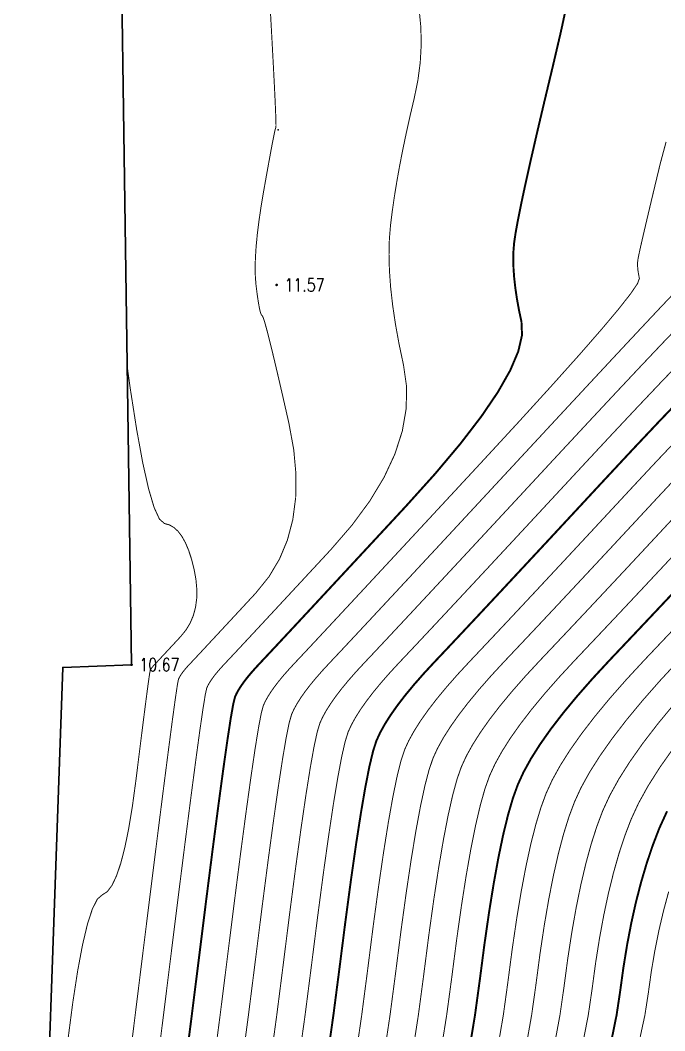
# Model space of a CAD drawing. Extents: x 940 to 2162, y 608 to 1562.
# Drawn here: x 1168.8 to 1218.3, y 924.7 to 1002.3 of the extents above; entities that cross this region are included whole.
import ezdxf
from ezdxf.enums import TextEntityAlignment as Align

# ---------------------------------------------------------------- set-up
doc = ezdxf.new("R2010")
doc.units = 0
doc.header["$LTSCALE"] = 0.5
doc.header["$PDSIZE"] = 0.2
doc.layers.get('0').update_dxf_attribs({"linetype": 'CONTINUOUS'})
for name, color, linetype in [('DGX', 2, 'CONTINUOUS'), ('GCD', 1, 'CONTINUOUS'), ('JMD', 6, 'CONTINUOUS'), ('ZBTZ', 3, 'CONTINUOUS'), ('ZDH', 1, 'CONTINUOUS')]:
    doc.layers.add(name, color=color, linetype=linetype)
doc.styles.add('HZ', font='rs.shx', dxfattribs={"width": 0.8, "bigfont": 'hztxt.shx'})
doc.linetypes.add('1161', pattern='A,0,[149,AAA.SHX,S=0.15,R=0,X=0,Y=0],-1.6', length=1.6)
doc.linetypes.add('447', pattern='A,8,-1,[148,AAA.SHX,S=1,R=0,X=0,Y=0],-1', length=10)

# ---------------------------------------------------------------- blocks, each defined once
blk = doc.blocks.new('GC200')
at = {"linetype": 'Continuous', "const_width": 0.2, "flags": 128}
blk.add_lwpolyline([(-0.1, 0, 1), (0.1, 0, 1)], format="xyb", close=True, dxfattribs=at)

msp = doc.modelspace()

# ---------------------------------------------------------------- linework, layer by layer
at = {"layer": 'DGX', "color": 3, "linetype": 'Continuous', "const_width": 0.15, "flags": 128}
for points, elevation in [([(1210.817, 1003.797), (1210.305, 1001.428), (1209.685, 998.774), (1209.048, 996.115), (1208.487, 993.731), (1208.002, 991.624), (1207.593, 989.792), (1207.26, 988.236), (1207.003, 986.957), (1206.821, 985.953), (1206.715, 985.225), (1206.665, 984.613), (1206.649, 983.961), (1206.667, 983.266), (1206.72, 982.53), (1206.808, 981.752), (1206.93, 980.933), (1207.086, 980.071), (1207.278, 979.169), (1207.321, 978.139), (1207.034, 976.897), (1206.418, 975.443), (1205.471, 973.776), (1204.195, 971.898), (1202.588, 969.807), (1200.652, 967.505), (1198.386, 964.99), (1196.083, 962.508), (1194.038, 960.306), (1192.251, 958.382), (1190.721, 956.736), (1189.449, 955.37), (1188.434, 954.282), (1187.676, 953.473), (1187.177, 952.942), (1186.822, 952.56), (1186.502, 952.195), (1186.215, 951.849), (1185.961, 951.519), (1185.742, 951.208), (1185.555, 950.914), (1185.403, 950.639), (1185.284, 950.38), (1185.151, 949.85), (1184.958, 948.757), (1184.704, 947.103), (1184.389, 944.886), (1184.013, 942.107), (1183.577, 938.765), (1183.079, 934.862), (1182.521, 930.396), (1181.962, 925.934), (1181.462, 922.042)], 12.5), ([(1192.379, 922.742), (1192.835, 925.94), (1193.3, 929.527), (1193.755, 933.11), (1194.181, 936.294), (1194.579, 939.079), (1194.949, 941.464), (1195.29, 943.451), (1195.603, 945.039), (1195.887, 946.227), (1196.143, 947.017), (1196.425, 947.628), (1196.786, 948.281), (1197.227, 948.976), (1197.747, 949.713), (1198.347, 950.492), (1199.026, 951.313), (1199.785, 952.176), (1200.623, 953.08), (1201.595, 954.107), (1202.752, 955.338), (1204.095, 956.771), (1205.623, 958.407), (1207.338, 960.247), (1209.239, 962.289), (1211.325, 964.534), (1213.598, 966.983), (1215.834, 969.382), (1217.812, 971.479), (1219.531, 973.275)], 15), ([(1219.345, 958.805), (1218.076, 957.456), (1216.774, 956.075), (1215.439, 954.663), (1214.07, 953.218), (1212.748, 951.791), (1211.551, 950.43), (1210.479, 949.135), (1209.533, 947.907), (1208.712, 946.744), (1208.017, 945.648), (1207.447, 944.618), (1207.003, 943.654), (1206.623, 942.605), (1206.248, 941.32), (1205.876, 939.799), (1205.509, 938.043), (1205.146, 936.051), (1204.786, 933.822), (1204.431, 931.358), (1204.079, 928.658), (1203.709, 925.945), (1203.296, 923.441)], 17.5), ([(1218.457, 941.595), (1217.862, 940.29), (1217.359, 938.982), (1216.893, 937.601), (1216.463, 936.148), (1216.069, 934.622), (1215.712, 933.023), (1215.391, 931.351), (1215.107, 929.606), (1214.858, 927.789), (1214.582, 925.951), (1214.213, 924.141)], 20)]:
    msp.add_lwpolyline(points, dxfattribs=dict(at, elevation=elevation))
at = {"layer": 'DGX', "linetype": 'Continuous', "const_width": 0.075, "flags": 128}
for points, elevation in [([(1199.424, 1003.101), (1199.554, 1001.767), (1199.58, 1000.422), (1199.504, 999.065), (1199.324, 997.696), (1199.041, 996.316), (1198.72, 994.952), (1198.426, 993.629), (1198.159, 992.349), (1197.918, 991.112), (1197.704, 989.916), (1197.517, 988.764), (1197.357, 987.653), (1197.223, 986.585), (1197.134, 985.501), (1197.106, 984.343), (1197.138, 983.111), (1197.232, 981.805), (1197.388, 980.425), (1197.604, 978.971), (1197.882, 977.443), (1198.221, 975.842), (1198.457, 974.186), (1198.426, 972.497), (1198.127, 970.776), (1197.562, 969.021), (1196.73, 967.232), (1195.631, 965.411), (1194.265, 963.557), (1192.632, 961.669), (1190.959, 959.866), (1189.473, 958.265), (1188.174, 956.867), (1187.063, 955.671), (1186.138, 954.678), (1185.401, 953.888), (1184.85, 953.3), (1184.487, 952.914), (1184.23, 952.637), (1183.997, 952.372), (1183.788, 952.12), (1183.604, 951.881), (1183.445, 951.654), (1183.309, 951.441), (1183.198, 951.241), (1183.112, 951.053), (1183.004, 950.574), (1182.829, 949.501), (1182.586, 947.833), (1182.277, 945.57), (1181.9, 942.712), (1181.456, 939.26), (1180.944, 935.212), (1180.365, 930.57), (1179.787, 925.933), (1179.279, 921.902)], 12), ([(1218.384, 992.978), (1217.937, 991.316), (1217.545, 989.686), (1217.203, 988.256), (1216.912, 987.025), (1216.67, 985.994), (1216.479, 985.162), (1216.338, 984.53), (1216.248, 984.097), (1216.207, 983.864), (1216.196, 983.726), (1216.192, 983.579), (1216.197, 983.422), (1216.208, 983.255), (1216.228, 983.079), (1216.256, 982.894), (1216.291, 982.7), (1216.334, 982.496), (1216.185, 982.091), (1215.643, 981.296), (1214.708, 980.109), (1213.38, 978.532), (1211.659, 976.563), (1209.545, 974.204), (1207.039, 971.453), (1204.139, 968.311), (1201.207, 965.151), (1198.603, 962.346), (1196.327, 959.896), (1194.379, 957.801), (1192.759, 956.061), (1191.467, 954.676), (1190.502, 953.645), (1189.866, 952.97), (1189.415, 952.483), (1189.007, 952.019), (1188.641, 951.577), (1188.319, 951.158), (1188.039, 950.762), (1187.802, 950.388), (1187.607, 950.036), (1187.456, 949.708), (1187.298, 949.125), (1187.087, 948.014), (1186.821, 946.372), (1186.501, 944.201), (1186.126, 941.501), (1185.697, 938.271), (1185.214, 934.512), (1184.677, 930.223), (1184.137, 925.935), (1183.646, 922.182)], 13), ([(1219.108, 981.487), (1218.096, 980.42), (1216.702, 978.937), (1214.925, 977.038), (1212.767, 974.722), (1210.227, 971.99), (1207.305, 968.842), (1204.35, 965.658), (1201.713, 962.817), (1199.393, 960.321), (1197.39, 958.168), (1195.705, 956.36), (1194.338, 954.895), (1193.288, 953.774), (1192.555, 952.997), (1192.007, 952.406), (1191.512, 951.842), (1191.068, 951.306), (1190.676, 950.797), (1190.336, 950.315), (1190.048, 949.861), (1189.812, 949.434), (1189.628, 949.035), (1189.446, 948.401), (1189.216, 947.27), (1188.938, 945.642), (1188.613, 943.517), (1188.24, 940.895), (1187.818, 937.777), (1187.349, 934.161), (1186.833, 930.049), (1186.311, 925.937), (1185.829, 922.322)], 13.5), ([(1188.012, 922.462), (1188.486, 925.938), (1188.989, 929.875), (1189.485, 933.811), (1189.939, 937.282), (1190.353, 940.29), (1190.725, 942.833), (1191.056, 944.912), (1191.345, 946.526), (1191.593, 947.676), (1191.8, 948.362), (1192.016, 948.832), (1192.294, 949.334), (1192.633, 949.869), (1193.033, 950.436), (1193.494, 951.035), (1194.016, 951.666), (1194.6, 952.329), (1195.245, 953.025), (1196.057, 953.885), (1197.143, 955.043), (1198.502, 956.497), (1200.135, 958.248), (1202.041, 960.296), (1204.221, 962.641), (1206.675, 965.283), (1209.402, 968.222), (1212.096, 971.121), (1214.449, 973.641), (1216.461, 975.783), (1218.132, 977.548), (1219.462, 978.934)], 14), ([(1190.196, 922.602), (1190.661, 925.939), (1191.144, 929.701), (1191.62, 933.461), (1192.06, 936.788), (1192.466, 939.684), (1192.837, 942.149), (1193.173, 944.181), (1193.474, 945.782), (1193.74, 946.952), (1193.971, 947.69), (1194.221, 948.23), (1194.54, 948.808), (1194.93, 949.422), (1195.39, 950.074), (1195.92, 950.763), (1196.521, 951.489), (1197.192, 952.252), (1197.934, 953.053), (1198.826, 953.996), (1199.947, 955.19), (1201.298, 956.634), (1202.879, 958.328), (1204.69, 960.271), (1206.73, 962.465), (1209, 964.909), (1211.5, 967.603), (1213.965, 970.251), (1216.13, 972.56), (1217.996, 974.529), (1219.562, 976.158)], 14.5), ([(1219.494, 970.399), (1217.703, 968.513), (1215.696, 966.363), (1213.651, 964.16), (1211.748, 962.113), (1209.987, 960.222), (1208.368, 958.487), (1206.891, 956.908), (1205.556, 955.485), (1204.363, 954.219), (1203.313, 953.108), (1202.378, 952.099), (1201.531, 951.136), (1200.773, 950.221), (1200.104, 949.352), (1199.524, 948.53), (1199.032, 947.754), (1198.629, 947.026), (1198.315, 946.344), (1198.035, 945.503), (1197.732, 944.295), (1197.407, 942.721), (1197.061, 940.78), (1196.693, 938.473), (1196.302, 935.8), (1195.89, 932.76), (1195.456, 929.354), (1195.01, 925.941), (1194.563, 922.881)], 15.5), ([(1219.572, 967.643), (1217.794, 965.743), (1215.976, 963.786), (1214.256, 961.937), (1212.635, 960.197), (1211.112, 958.567), (1209.687, 957.045), (1208.361, 955.633), (1207.132, 954.33), (1206.002, 953.136), (1204.97, 952.022), (1204.036, 950.96), (1203.2, 949.949), (1202.461, 948.99), (1201.821, 948.083), (1201.278, 947.228), (1200.834, 946.424), (1200.487, 945.672), (1200.182, 944.778), (1199.861, 943.551), (1199.525, 941.99), (1199.173, 940.096), (1198.806, 937.867), (1198.423, 935.305), (1198.025, 932.409), (1197.612, 929.18), (1197.185, 925.942), (1196.746, 923.021)], 16), ([(1219.891, 965.124), (1218.301, 963.411), (1216.765, 961.761), (1215.284, 960.172), (1213.856, 958.646), (1212.484, 957.182), (1211.165, 955.78), (1209.901, 954.441), (1208.691, 953.163), (1207.563, 951.945), (1206.541, 950.783), (1205.626, 949.678), (1204.818, 948.629), (1204.118, 947.637), (1203.525, 946.701), (1203.038, 945.822), (1202.659, 944.999), (1202.329, 944.054), (1201.99, 942.808), (1201.642, 941.26), (1201.285, 939.412), (1200.919, 937.262), (1200.544, 934.811), (1200.16, 932.059), (1199.768, 929.006), (1199.36, 925.943), (1198.929, 923.161)], 16.5), ([(1219.274, 961.585), (1217.932, 960.148), (1216.601, 958.726), (1215.28, 957.319), (1213.97, 955.928), (1212.67, 954.552), (1211.381, 953.191), (1210.155, 951.868), (1209.046, 950.607), (1208.052, 949.407), (1207.176, 948.268), (1206.415, 947.191), (1205.771, 946.174), (1205.243, 945.22), (1204.831, 944.326), (1204.476, 943.329), (1204.119, 942.064), (1203.759, 940.53), (1203.397, 938.727), (1203.032, 936.656), (1202.665, 934.317), (1202.296, 931.709), (1201.924, 928.832), (1201.534, 925.944), (1201.113, 923.301)], 17), ([(1219.579, 956.223), (1218.208, 954.774), (1216.76, 953.246), (1215.34, 951.714), (1214.055, 950.254), (1212.905, 948.864), (1211.89, 947.545), (1211.009, 946.298), (1210.263, 945.121), (1209.652, 944.016), (1209.175, 942.981), (1208.771, 941.88), (1208.377, 940.576), (1207.994, 939.069), (1207.621, 937.359), (1207.259, 935.445), (1206.907, 933.328), (1206.566, 931.008), (1206.235, 928.485), (1205.884, 925.946), (1205.48, 923.581)], 18), ([(1219.449, 953.274), (1217.933, 951.637), (1216.56, 950.077), (1215.332, 948.593), (1214.247, 947.184), (1213.306, 945.851), (1212.509, 944.594), (1211.856, 943.413), (1211.347, 942.308), (1210.918, 941.156), (1210.506, 939.833), (1210.111, 938.339), (1209.733, 936.674), (1209.372, 934.839), (1209.028, 932.834), (1208.701, 930.658), (1208.391, 928.311), (1208.058, 925.947), (1207.663, 923.721)], 18.5), ([(1219.065, 949.901), (1217.758, 948.321), (1216.604, 946.823), (1215.603, 945.405), (1214.755, 944.068), (1214.06, 942.811), (1213.519, 941.636), (1213.065, 940.431), (1212.635, 939.089), (1212.228, 937.608), (1211.845, 935.99), (1211.485, 934.234), (1211.149, 932.339), (1210.836, 930.307), (1210.547, 928.137), (1210.233, 925.948), (1209.846, 923.861)], 19), ([(1218.961, 946.462), (1217.9, 944.959), (1217.001, 943.541), (1216.265, 942.209), (1215.691, 940.963), (1215.212, 939.707), (1214.764, 938.345), (1214.346, 936.878), (1213.957, 935.306), (1213.599, 933.628), (1213.27, 931.845), (1212.971, 929.957), (1212.703, 927.963), (1212.408, 925.949), (1212.03, 924.001)], 19.5), ([(1218.58, 935.418), (1218.181, 933.937), (1217.825, 932.417), (1217.512, 930.857), (1217.242, 929.256), (1217.014, 927.615), (1216.757, 925.952), (1216.396, 924.281)], 20.5)]:
    msp.add_lwpolyline(points, dxfattribs=dict(at, elevation=elevation))
at = {"layer": 'DGX', "linetype": 'Continuous', "const_width": 0.075}
for points, elevation in [([(1188.009, 1002.81), (1188.122, 1000.769), (1188.217, 998.999), (1188.295, 997.501), (1188.355, 996.275), (1188.397, 995.321), (1188.422, 994.639), (1188.43, 994.228), (1188.42, 994.089), (1188.388, 994.01), (1188.333, 993.778), (1188.252, 993.395), (1188.147, 992.859), (1188.018, 992.171), (1187.864, 991.331), (1187.685, 990.339), (1187.482, 989.195), (1187.284, 988.015), (1187.122, 986.914), (1186.995, 985.893), (1186.904, 984.953), (1186.848, 984.092), (1186.828, 983.311), (1186.844, 982.61), (1186.895, 981.989), (1186.963, 981.444), (1187.028, 980.971), (1187.091, 980.569), (1187.152, 980.239), (1187.209, 979.981), (1187.265, 979.795), (1187.318, 979.68), (1187.368, 979.637), (1187.443, 979.502), (1187.57, 979.109), (1187.749, 978.459), (1187.98, 977.553), (1188.264, 976.389), (1188.599, 974.968), (1188.986, 973.29), (1189.425, 971.354), (1189.793, 969.345), (1189.964, 967.446), (1189.939, 965.656), (1189.719, 963.975), (1189.303, 962.404), (1188.691, 960.942), (1187.882, 959.59), (1186.878, 958.348), (1185.835, 957.223), (1184.908, 956.224), (1184.098, 955.352), (1183.404, 954.607), (1182.828, 953.987), (1182.368, 953.494), (1182.024, 953.127), (1181.798, 952.887), (1181.637, 952.714), (1181.492, 952.548), (1181.362, 952.391), (1181.247, 952.242), (1181.148, 952.101), (1181.063, 951.968), (1180.994, 951.843), (1180.94, 951.726), (1180.857, 951.299), (1180.7, 950.245), (1180.469, 948.563), (1180.165, 946.254), (1179.787, 943.318), (1179.335, 939.754), (1178.809, 935.563), (1178.209, 930.744), (1177.613, 925.932), (1177.095, 921.762)], 11.5), ([(1172.453, 924.065), (1172.825, 926.913), (1173.198, 929.341), (1173.574, 931.349), (1173.952, 932.938), (1174.332, 934.108), (1174.715, 934.857), (1175.099, 935.188), (1175.477, 935.43), (1175.839, 935.916), (1176.184, 936.645), (1176.513, 937.618), (1176.826, 938.834), (1177.123, 940.294), (1177.404, 941.997), (1177.669, 943.944), (1177.91, 945.887), (1178.122, 947.576), (1178.304, 949.012), (1178.456, 950.195), (1178.579, 951.125), (1178.672, 951.803), (1178.735, 952.227), (1178.768, 952.398), (1178.79, 952.445), (1178.817, 952.494), (1178.85, 952.547), (1178.89, 952.603), (1178.936, 952.662), (1178.987, 952.725), (1179.045, 952.79), (1179.109, 952.859), (1179.198, 952.955), (1179.335, 953.1), (1179.517, 953.296), (1179.746, 953.542), (1180.021, 953.838), (1180.343, 954.184), (1180.711, 954.58), (1181.125, 955.026), (1181.523, 955.52), (1181.844, 956.056), (1182.087, 956.636), (1182.252, 957.26), (1182.34, 957.927), (1182.349, 958.637), (1182.281, 959.391), (1182.136, 960.188), (1181.939, 960.959), (1181.717, 961.635), (1181.471, 962.215), (1181.201, 962.699), (1180.906, 963.088), (1180.586, 963.38), (1180.242, 963.578), (1179.874, 963.679), (1179.484, 964.011), (1179.074, 964.9), (1178.645, 966.345), (1178.196, 968.347), (1177.728, 970.906), (1177.241, 974.022), (1177.005, 975.731)], 11)]:
    msp.add_lwpolyline(points, dxfattribs=dict(at, elevation=elevation))
at = {"layer": 'JMD', "linetype": '447', "elevation": 10.524, "flags": 128}
msp.add_lwpolyline([(1170.186, 899.769), (1172.053, 952.633), (1177.339, 952.841), (1175.967, 1046.977), (1175.854, 1054.748)], dxfattribs=at)
at = {"layer": 'ZBTZ', "linetype": '1161', "flags": 128}
msp.add_lwpolyline([(1330.74, 833.762), (1327.56, 840.768), (1319.707, 863.134), (1319.598, 863.445, -0.077672), (1319.176, 867.141, -0.089807), (1319.974, 870.7, -0.089946), (1322.608, 874.728, -0.118766), (1326.471, 877.237, -0.102595), (1331.41, 877.907, -0.141061), (1335.992, 876.236, -0.020708), (1338.015, 874.629, -0.026382), (1339.616, 873.089, -0.013245), (1341.446, 871.028, -0.005397), (1345.414, 866.207, -0.028768), (1347.217, 863.684, -0.015584), (1349.754, 859.369), (1356.2, 845.721, 0.167735), (1359.482, 841.341, 0.247764), (1363.284, 840.922, 0.111916), (1366.354, 843.018, 0.069822), (1369.739, 847.866, 0.053027), (1371.017, 851.218, 0.052663), (1371.567, 854.788, -0.001571), (1370.445, 864.094, -0.002172), (1369.681, 870.852, -0.000159), (1368.865, 878.383, -0.005831), (1368.835, 878.697, -0.046402), (1368.869, 882.664, 0.020508), (1369.267, 889.274, 0.003582), (1369.284, 890.636, 0.000782), (1369.306, 897.171, 0.026584), (1369.127, 900.636, 0.003874), (1368.949, 902.217), (1368.093, 906.685, 0.009169), (1365.623, 916.544, 0.037036), (1365.013, 918.279, 0.007585), (1357.022, 935.837, 0.004872), (1343.846, 962.973, 0.008475), (1342.009, 966.513, 0.003614), (1335.854, 977.703), (1329.948, 984.969, 0.013099), (1326.606, 988.431, 0.028527), (1325.252, 989.619, 0.014737), (1320.307, 993.25, 0.008963), (1311.673, 998.981, 0.047867), (1307.452, 1001.138, 0.027113), (1298.54, 1004.116), (1269.742, 1011.439, -0.020512), (1261.532, 1014.034, -0.033977), (1256.413, 1016.291, -0.005961), (1247.965, 1020.851, -0.018837), (1245.102, 1022.585, -0.027926), (1242.305, 1024.659, -0.006734), (1232.843, 1032.749, -0.04167), (1227.657, 1038.133, -0.025832), (1220.986, 1047.25), (1219.164, 1049.83), (1198.288, 1046.029), (1190.582, 1046.64), (1190.582, 1044.115), (1180.434, 1044.141), (1180.52, 1046.834), (1175.967, 1046.977), (1177.339, 952.841), (1172.053, 952.633), (1170.186, 899.769), (1161.268, 883.069), (1145.898, 871.231), (1125.512, 864.649), (1099.71, 863.887), (1069.546, 881.138), (1074.012, 867.156), (1077.612, 862.785), (1080.531, 860.039), (1081.322, 863.46), (1088.163, 863.46), (1082.903, 845.379), (1085.515, 845.893), (1090.005, 847.604), (1092.212, 841.814), (1092.782, 840.069), (1087.738, 838.245), (1087.788, 838.75, -0.027206), (1090.093, 834.638, -0.063866), (1090.967, 832.077, -0.009428), (1091.978, 826.602, -0.010278), (1092.709, 821.525, -0.011914), (1094.112, 807.365, -0.024093), (1094.307, 800.086, -0.017627), (1093.75, 790.285, -0.007981), (1091.46, 769.142), (1090.266, 759.756, -0.034067), (1095.724, 760.461, -0.049637), (1102.31, 760.204, -0.002641), (1103.782, 759.992, -0.005392), (1104.566, 759.866, -0.072064), (1109.903, 758.132, -0.111845), (1113.518, 755.204, -0.124873), (1115.369, 751.047, -0.065747), (1115.6, 745.122, -0.036581), (1114.485, 738.437, 0.034334), (1113.46, 732.463, 0.017331), (1112.757, 721.915, 0.023383), (1112.871, 714.245, 0.035855), (1113.623, 708.636, 0.020701), (1116.171, 698.504, 0.037395), (1121.194, 685.258, 0.042521), (1127.336, 674.588, 0.023131), (1130.841, 670.01, 0.0207), (1135.246, 665.198, 0.04717), (1140.59, 660.751, 0.045763), (1146.889, 657.242, 0.082528), (1154.184, 655.363, 0.066536), (1164.053, 655.811, 0.030894), (1170.375, 657.359, 0.043452), (1174.349, 658.987, 0.053054), (1181.795, 663.882, 0.087346), (1184.777, 667.358, 0.006859), (1185.162, 668.03, -0.00631), (1185.689, 668.951, -0.030276), (1189.361, 674.398, -0.021081), (1195.179, 681.366, -0.093388), (1204.127, 688.121, -0.130561), (1213.006, 689.928, -0.010639), (1220.792, 689.303, 0.006428), (1233.29, 688.193, 0.002335), (1242.048, 687.569, 0.003845), (1247.331, 687.259, 0.198568), (1251.993, 688.913, 0.144016), (1256.476, 696.199, 0.089715), (1257.029, 702.564, -0.069383), (1257.544, 713.69, -0.036422), (1260.85, 726.238, -0.155986), (1264.056, 730.545, -0.201176), (1270.425, 731.999, -0.180181), (1276.131, 728.662, -0.023263), (1278.275, 725.774, -0.025036), (1280.027, 722.865, -0.024343), (1284.36, 713.736, 0.019447), (1289.34, 702.974, 0.019178), (1295.661, 691.692, 0.062456), (1297.592, 689.274, 0.049333), (1298.871, 688.252, 0.035102), (1301.354, 686.88, 0.031434), (1304.797, 685.537, 0.071847), (1305.499, 685.42, 0.023809), (1306.045, 685.434, 0.017093), (1307.054, 685.543, 0.043665), (1310.87, 686.431, 0.036297), (1315.467, 688.312, 0.015778), (1318.218, 689.79, 0.010859), (1322.259, 692.244, 0.021309), (1324.617, 693.893, 0.012897), (1324.725, 693.98, 0.037347), (1324.729, 698.732, 0.016633), (1324.405, 701.739, 0.020292), (1323.978, 704.074, 0.118409), (1320.61, 710.916, -0.070031), (1311.692, 725.357, -0.022972), (1306.681, 738.373, -0.0249), (1303.212, 750.825, -0.055447), (1301.993, 761.741, -0.043106), (1303.164, 775.36, -0.084624), (1307.367, 787.214, -0.274119), (1314.059, 791.099, -0.174301), (1319.049, 789.254, -0.08134), (1323.489, 784.08, -0.158868), (1326.899, 769.631, 0.115392), (1329.098, 754.723, 0.02739), (1333.464, 745.227, 0.044069), (1336.764, 740.122, 0.11721), (1341.453, 736.364, 0.097181), (1349.101, 734.424, 0.13611), (1353.055, 735.291, 0.054193), (1355.838, 737.173), (1357.4, 741.046), (1359.601, 743.988), (1358.961, 747.74, 0.012312), (1357.65, 750.599, 0.027255), (1356.292, 753.032, 0.002451), (1353.397, 757.564, -0.003279), (1351.199, 761.018, -0.001211), (1348.636, 765.126, -0.001537), (1346.63, 768.381, -0.018479), (1344.35, 772.434, -0.013579), (1341.682, 777.983, -0.01746), (1340.066, 781.958, -0.019016), (1338.839, 785.749, -0.01542), (1337.304, 791.906, -0.016269), (1336.217, 797.847, -0.000047), (1335.237, 804.412, -0.000121), (1334.856, 806.965, -0.000007), (1333.963, 812.968, -0.000007), (1333.071, 818.963, -0.001307), (1332.463, 823.128, 0.000982), (1331.662, 828.632, 0.015736), (1330.74, 833.762)], format="xyb", close=True, dxfattribs=at)
at = {"layer": 'ZDH', "linetype": 'Continuous'}
for p in [(1188.589, 993.903, 11.509), (1188.589, 993.903, 11.509), (1188.589, 993.903, 11.509), (1188.477, 981.999, 11.574), (1188.477, 981.999, 11.574), (1188.477, 981.999, 11.574), (1172.053, 952.633, 10.643), (1172.053, 952.633, 10.643), (1172.053, 952.633, 10.643), (1177.339, 952.841, 10.671), (1177.339, 952.841, 10.671), (1177.339, 952.841, 10.671)]:
    msp.add_point(p, dxfattribs=at)

# ---------------------------------------------------------------- block references
at = {"layer": 'GCD', "linetype": 'Continuous'}
ref = msp.add_blockref('GC200', (1188.477, 981.999, 11.574), dxfattribs=dict(at, xscale=0.5, yscale=0.5, zscale=0.5))
ref.add_attrib('height', '11.57', dxfattribs={"linetype": 'Continuous', "height": 1, "style": 'HZ', "width": 0.8}).set_placement((1189.077, 981.999, 11.574), align=Align.MIDDLE_LEFT)
ref = msp.add_blockref('GC200', (1177.339, 952.841, 10.671), dxfattribs=dict(at, xscale=0.5, yscale=0.5, zscale=0.5))
ref.add_attrib('height', '10.67', dxfattribs={"linetype": 'Continuous', "height": 1, "style": 'HZ', "width": 0.8}).set_placement((1177.939, 952.841, 10.671), align=Align.MIDDLE_LEFT)

doc.saveas('drawing.dxf')
